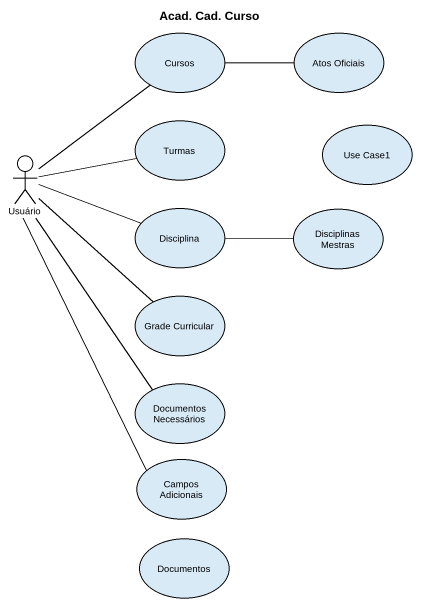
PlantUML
@startuml
title Acad. Cad. Curso
usecase Cursos
usecase "Atos Oficiais" as Atos_Oficiais
usecase Turmas
usecase "Use Case1" as Use_Case1
actor Usuário
usecase Disciplina
usecase "Disciplinas Mestras" as Disciplinas_Mestras
usecase "Grade Curricular" as Grade_Curricular
usecase "Documentos Necessários" as Documentos_Necessários
usecase "Campos Adicionais" as Campos_Adicionais
usecase Documentos
Cursos -right- Atos_Oficiais
Usuário -up- Cursos
Usuário -right- Turmas
Usuário -right- Disciplina
Usuário -- Grade_Curricular
Usuário -- Documentos_Necessários
Usuário -- Campos_Adicionais
Disciplina -right- Disciplinas_Mestras
@enduml
